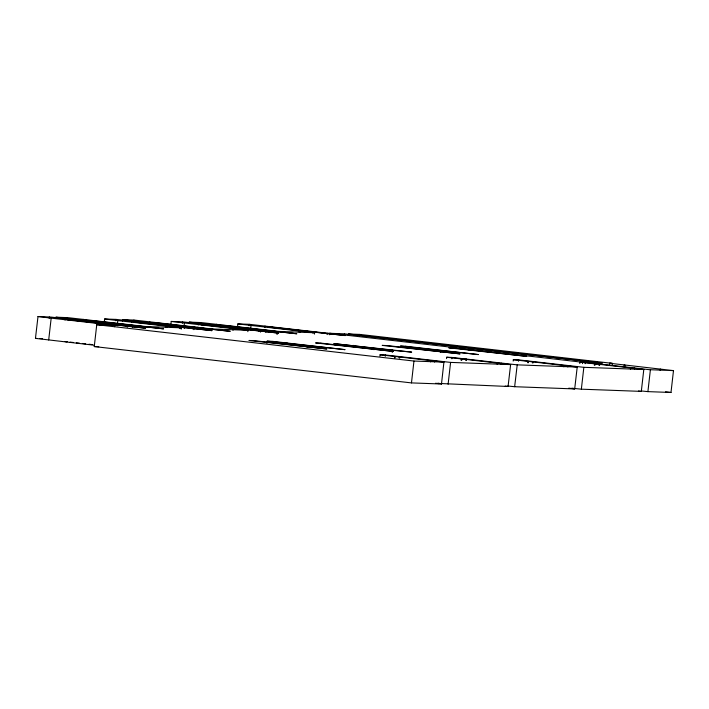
<?xml version="1.0" encoding="UTF-8"?>
<svg xmlns="http://www.w3.org/2000/svg" width="709" height="709" viewBox="0 0 709 709"><rect width="100%" height="100%" fill="white"/><g stroke="black" fill="none" stroke-linecap="round" stroke-linejoin="round"><path stroke-width="1.06" d="M94.04 345.194L35.45 338.379L38.002 316.524L50.835 317.074L132.725 326.025L132.565 327.398M49.169 318.306L49.329 316.941M48.691 339.992L51.181 318.137L38.002 316.542M55.834 318.554L55.993 317.189L67.798 317.641L145.38 326.494L181.353 327.824L181.203 329.189M65.015 320.016L65.175 318.651M67.16 318.97L67.311 317.605M69.012 320.167L69.172 318.802L67.869 318.651M83.006 320.681L83.157 319.316M96.752 324.704L413.959 361.049L443.923 362.131L441.485 384.003L411.468 382.904L94.262 346.559L96.752 324.704L114.734 325.369L114.583 326.734M99.402 325.041L99.561 323.676L114.734 325.369M100.066 325.068L100.226 323.703M104.312 321.709L104.622 318.979L116.125 319.404L180.166 326.654L180.015 328.019M112.722 325.537L112.882 324.173L113.546 324.19L113.396 325.564M115.789 320.76L115.948 319.396M117.49 323.322L117.8 320.592L104.622 318.979M117.393 325.706L117.543 324.341L132.725 326.025M118.057 325.732L118.208 324.368M122.453 321.009L122.613 319.644L134.418 320.096L212 328.958L247.973 330.279L247.822 331.652M127.239 327.195L127.398 325.83M130.713 326.202L130.873 324.837L131.537 324.855L131.378 326.22M131.635 322.48L131.794 321.106M133.779 321.425L133.93 320.06M145.23 327.859L145.38 326.494M149.626 323.136L149.776 321.771M166.021 327.505L166.181 326.14L181.353 327.824M166.686 327.523L166.845 326.158M170.931 324.173L171.241 321.434L182.745 321.868L246.785 329.109L246.635 330.474M179.342 327.992L179.501 326.627L180.166 326.654M182.408 323.224L182.567 321.859M184.11 325.786L184.42 323.056M184.012 328.17L184.163 326.796L199.344 328.489L179.501 326.627M184.677 328.187L184.827 326.822M189.073 323.464L189.232 322.099L201.037 322.56L278.619 331.413L314.592 332.743L314.442 334.107M193.858 329.658L194.018 328.294M197.332 328.657L197.492 327.292L198.157 327.319L197.997 328.684M198.254 324.935L198.414 323.57M200.399 323.889L200.558 322.515M202.251 325.085L202.411 323.712L189.232 322.116M211.849 330.323L212 328.958M216.245 325.599L216.396 324.235M232.641 329.96L232.8 328.595L247.973 330.279M233.305 329.986L233.465 328.622M237.55 326.627L237.861 323.898L249.364 324.323L327.257 333.203L344.512 333.842L601.932 362.973L601.781 364.337M245.97 330.456L246.12 329.082L246.785 329.109M249.027 325.679L249.187 324.314M250.729 328.24L251.039 325.511M260.478 332.113L260.637 330.748L265.964 330.943L265.804 332.308M264.874 327.39L265.033 326.025M264.617 331.138L264.776 329.774L264.111 329.747M266.93 343.324L267.178 341.144L272.504 341.339L345.07 349.652L267.178 341.144M276.749 334.099L276.997 331.918L277.662 331.945L277.414 334.125M278.469 332.778L278.619 331.413M299.26 332.415L299.42 331.05L314.592 332.743M299.925 332.441L300.084 331.076M312.589 332.911L312.74 331.546L313.405 331.573L313.254 332.938M327.097 334.577L327.257 333.203M329.694 334.666L329.853 333.301L582.612 362.264M329.765 334.675L329.915 333.31M344.352 335.206L344.512 333.842M348.349 335.357L348.509 333.983L359.614 334.4L612.372 363.354L612.213 364.727M359.454 335.765L359.614 334.4M379.935 356.148L380.095 354.784L385.421 354.979L450.516 362.396L510.622 364.612L508.069 386.476L441.193 383.551M385.262 356.352L385.421 354.979M392.263 352.462L392.511 350.273L333.797 343.599L411.69 352.107L391.847 350.255L392.511 350.273M394.443 357.815L394.603 356.45L395.267 356.476L443.923 362.131M395.117 357.841L395.267 356.476M399.114 357.983L399.264 356.618L399.929 356.645L399.779 358.01M411.468 382.904L413.959 361.049M430.602 361.909L430.762 360.535M434.599 362.051L434.759 360.686M446.555 358.612L446.714 357.247L452.041 357.442L517.136 364.851L577.241 367.067M448.106 384.26L450.596 362.396M451.881 358.807L452.041 357.442M461.072 360.269L461.222 358.905L461.887 358.931L510.595 364.603M461.736 360.296L461.887 358.931M465.733 360.447L465.884 359.082L466.549 359.1L466.398 360.473M497.222 364.364L497.381 362.999M501.219 364.515L501.378 363.15M513.174 361.067L513.334 359.702L518.66 359.897L583.755 367.315L643.861 369.522L633.394 368.237M507.812 386.006L514.645 386.715L517.216 364.86M518.501 361.262L518.66 359.897M527.691 362.733L527.842 361.368L528.506 361.386L577.215 367.058L574.689 388.931L514.725 386.715M528.356 362.76L528.506 361.386M532.353 362.902L532.503 361.537L533.177 361.563L533.017 362.928M563.841 366.819L564.001 365.454M567.838 366.97L567.998 365.605M579.794 363.531L579.953 362.157L585.279 362.361L649.479 369.69L673.55 370.621L609.705 363.256L609.554 364.63M581.938 362.476L582.089 361.111L582.763 361.138L582.461 363.628M574.432 388.47L581.353 389.179L583.844 367.315M585.129 363.726L585.279 362.361M586.6 362.654L586.76 361.289L601.932 362.973M587.265 362.68L587.424 361.306M594.31 365.188L594.461 363.823L595.126 363.85L632.703 368.157M594.975 365.215L595.126 363.85M596.446 364.142L596.606 362.778M598.972 365.365L599.123 363.992L599.796 364.018L599.637 365.383M624.062 366.287L624.221 364.922M624.726 366.314L624.886 364.949M630.461 369.283L630.62 367.918M634.555 369.442L634.706 368.077M581.353 389.179L641.308 391.386L643.799 369.531M641.592 390.987L647.902 391.625L650.392 369.77M660.15 370.373L660.309 369.008M647.902 391.625L670.998 392.476L673.488 370.621M55.993 317.207L66.549 318.501M122.613 319.644L133.168 320.955M171.241 321.434L232.8 328.595M237.861 323.916L299.42 331.05M670.998 392.476L665.538 391.767M508.069 386.476L505.189 386.077M574.689 388.931L574.095 388.824M641.344 391.377L638.437 390.987M104.879 322.187L105.544 322.205M153.295 323.969L153.959 323.995M171.498 324.642L172.163 324.669M219.914 326.424L220.579 326.45M286.533 328.887L287.198 328.914M125.546 326.326L126.211 326.353M192.166 328.79L192.83 328.808M258.785 331.245L259.45 331.271M286.356 342.979L287.021 342.996M334.754 344.76L335.419 344.787M352.976 345.434L353.64 345.46M401.374 347.224L402.038 347.242M467.993 349.679L468.658 349.705M307.006 347.118L307.679 347.144M373.634 349.581L374.299 349.599M440.254 352.036L440.918 352.063M458.466 352.71L459.131 352.736M35.512 338.379L36.93 338.432M39.757 338.539L42.593 338.645M67.133 341.614L65.006 341.534L67.08 341.773M609.705 363.256L612.372 363.354M94.262 346.559L98.755 346.728M573.82 388.399L571.844 388.178M437.923 383.188L439.279 383.339M348.509 333.983L586.76 361.289M579.953 362.157L594.461 363.823M202.411 323.712L265.964 330.943M246.12 329.082L260.637 330.748M513.334 359.702L527.842 361.368M184.163 326.796L134.488 321.106M446.714 357.247L461.222 358.905M117.8 320.592L166.181 326.14M69.172 318.802L117.543 324.341M380.095 354.784L394.603 356.45M51.181 318.137L99.561 323.676M70.191 342.128L73.302 342.482M76.404 342.846L79.514 343.2M82.359 343.475L85.629 343.847M88.891 344.219L92.152 344.592M568.795 388.169L573.865 388.789M435.556 383.25L439.367 383.711M440.856 383.906L441.485 384.003M72.823 319.874L67.497 319.679L145.389 328.187L72.823 319.874M91.036 320.548L85.7 320.344L163.602 328.861L91.036 320.548M139.443 322.329L134.116 322.134L212.009 330.642L139.443 322.329M157.655 323.003L152.329 322.808L230.221 331.316L157.655 323.003M206.062 324.793L200.736 324.589L278.628 333.106L206.062 324.793M224.274 325.458L218.948 325.263L296.841 333.779L224.274 325.458M272.681 327.248L267.355 327.053L345.248 335.561L272.681 327.248M254.292 340.666L248.956 340.471L326.849 348.979L254.292 340.666M320.911 343.121L315.576 342.926L393.468 351.434L320.911 343.121M387.531 345.584L382.195 345.389L460.088 353.897L387.531 345.584M405.743 346.258L400.417 346.054L478.309 354.571L405.743 346.258M454.15 348.039L448.815 347.844L526.716 356.352L454.15 348.039"/></g></svg>
